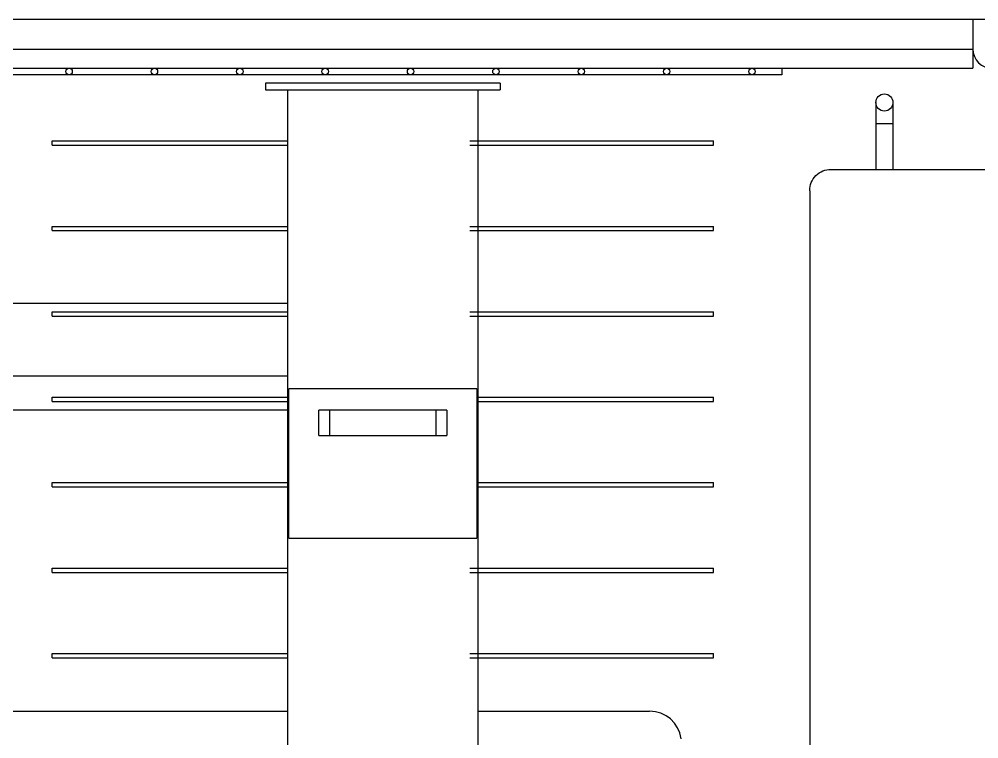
# Model space of a CAD drawing. Header units: millimetres. Extents: x 32496 to 166256, y 3504 to 23939.
# Drawn here: x 46122.3 to 46571.9, y 21746.9 to 22083.9 of the extents above; entities that cross this region are included whole.
import ezdxf

# ---------------------------------------------------------------- set-up
doc = ezdxf.new("R2010")
doc.units = ezdxf.units.MM
for name, color, linetype in [('FG-S80-40-2519_0', 7, 'Continuous'), ('FG-S80-40-922_5_0', 7, 'Continuous'), ('S04S0230_0', 7, 'Continuous'), ('YBM-26-03_3_MIR_0', 7, 'Continuous'), ('变压器模型_1__0', 7, 'Continuous')]:
    doc.layers.add(name, color=color, linetype=linetype)

msp = doc.modelspace()

# ---------------------------------------------------------------- linework, layer by layer
at = {"layer": 'FG-S80-40-2519_0', "color": 7, "linetype": 'Continuous'}
msp.add_line((46569.14, 22083.888), (46569.14, 22069.888), dxfattribs=at)
msp.add_arc((46578.14, 22069.888), 9, 180, 270, dxfattribs=at)
at = {"layer": 'FG-S80-40-922_5_0', "color": 7, "linetype": 'Continuous'}
for p in [(46569.14, 22083.888), (45646.64, 22060.888)]:
    msp.add_line(p, (46569.14, 22060.888), dxfattribs=at)
at = {"layer": 'FG-S80-40-922_5_0', "color": 9, "linetype": 'Continuous'}
msp.add_line((45646.64, 22069.888), (46569.14, 22069.888), dxfattribs=at)
at = {"layer": 'S04S0230_0', "color": 7, "linetype": 'Continuous'}
msp.add_line((40172.64, 22083.888), (52008.64, 22083.888), dxfattribs=at)
at = {"layer": 'YBM-26-03_3_MIR_0', "color": 7, "linetype": 'Continuous'}
for p, q in [((46479.64, 22060.888), (46479.64, 22057.888)), ((46479.64, 22057.888), (45730.64, 22057.888))]:
    msp.add_line(p, q, dxfattribs=at)
for centre in [(46145.64, 22059.388), (46185.64, 22059.388), (46225.64, 22059.388), (46265.64, 22059.388), (46305.64, 22059.388), (46345.64, 22059.388), (46385.64, 22059.388), (46425.64, 22059.388), (46465.64, 22059.388)]:
    msp.add_circle(centre, 1.5, dxfattribs=at)
at = {"layer": '变压器模型_1__0', "color": 6, "linetype": 'Continuous'}
for p, q in [((46237.64, 22053.888), (46237.64, 22050.888)), ((46347.64, 22053.888), (46237.64, 22053.888)), ((46237.64, 22050.888), (46347.64, 22050.888)), ((46248.14, 21631.332), (46248.14, 22050.888)), ((46337.14, 22050.888), (46337.14, 21678.778)), ((46347.64, 22053.888), (46347.64, 22050.888)), ((46523.64, 22044.888), (46523.64, 22013.582)), ((46531.64, 22044.888), (46531.64, 22013.582)), ((46137.64, 22024.888), (46137.64, 22026.888)), ((46137.64, 22026.888), (46248.14, 22026.888)), ((46137.64, 22024.888), (46248.14, 22024.888)), ((46333.39, 22026.888), (46447.64, 22026.888)), ((46333.39, 22024.888), (46447.64, 22024.888)), ((46447.64, 22024.888), (46447.64, 22026.888)), ((46502.64, 22013.582), (47002.64, 22013.582)), ((46492.64, 22003.597), (46492.64, 21693.888)), ((46137.64, 21984.888), (46137.64, 21986.888)), ((46137.64, 21986.888), (46248.14, 21986.888)), ((46333.39, 21986.888), (46447.64, 21986.888)), ((46447.64, 21984.888), (46447.64, 21986.888)), ((46137.64, 21984.888), (46248.14, 21984.888)), ((46333.39, 21984.888), (46447.64, 21984.888)), ((45977.14, 21950.888), (46248.14, 21950.888)), ((46137.64, 21944.888), (46137.64, 21946.888)), ((46137.64, 21946.888), (46248.14, 21946.888)), ((46333.39, 21946.888), (46447.64, 21946.888)), ((46447.64, 21944.888), (46447.64, 21946.888)), ((46137.64, 21944.888), (46248.14, 21944.888)), ((46333.39, 21944.888), (46447.64, 21944.888)), ((46248.646, 21840.888), (46248.646, 21910.888)), ((46336.634, 21910.888), (46248.646, 21910.888)), ((46336.634, 21910.888), (46336.634, 21840.888)), ((46137.64, 21904.888), (46137.64, 21906.888)), ((46137.64, 21906.888), (46248.14, 21906.888)), ((46337.14, 21906.888), (46447.64, 21906.888)), ((46447.64, 21904.888), (46447.64, 21906.888)), ((46137.64, 21904.888), (46248.14, 21904.888)), ((46337.14, 21904.888), (46447.64, 21904.888)), ((46248.14, 21900.888), (46025.64, 21900.888)), ((46262.64, 21888.888), (46262.64, 21900.888)), ((46322.64, 21900.888), (46262.64, 21900.888)), ((46322.64, 21900.888), (46322.64, 21888.888)), ((46262.64, 21888.888), (46322.64, 21888.888)), ((46137.64, 21864.888), (46137.64, 21866.888)), ((46137.64, 21866.888), (46248.14, 21866.888)), ((46337.14, 21866.888), (46447.64, 21866.888)), ((46447.64, 21864.888), (46447.64, 21866.888)), ((46137.64, 21864.888), (46248.14, 21864.888)), ((46337.14, 21864.888), (46447.64, 21864.888)), ((46248.646, 21840.888), (46336.634, 21840.888)), ((46137.64, 21824.888), (46137.64, 21826.888)), ((46137.64, 21826.888), (46248.14, 21826.888)), ((46137.64, 21824.888), (46248.14, 21824.888)), ((46333.39, 21826.888), (46447.64, 21826.888)), ((46333.39, 21824.888), (46447.64, 21824.888)), ((46447.64, 21824.888), (46447.64, 21826.888)), ((46137.64, 21784.888), (46137.64, 21786.888)), ((46137.64, 21786.888), (46248.14, 21786.888)), ((46137.64, 21784.888), (46248.14, 21784.888)), ((46333.39, 21786.888), (46447.64, 21786.888)), ((46333.39, 21784.888), (46447.64, 21784.888)), ((46447.64, 21784.888), (46447.64, 21786.888)), ((46027.64, 21759.888), (46248.14, 21759.888)), ((46337.14, 21759.888), (46417.64, 21759.888))]:
    msp.add_line(p, q, dxfattribs=at)
at = {"layer": '变压器模型_1__0', "color": 9, "linetype": 'Continuous'}
for p, q in [((46531.64, 22034.888), (46523.64, 22034.888)), ((46502.64, 22013.42), (46502.64, 22013.582)), ((46025.64, 21916.888), (46248.14, 21916.888)), ((46267.64, 21900.888), (46267.64, 21888.888)), ((46317.64, 21888.888), (46317.64, 21900.888))]:
    msp.add_line(p, q, dxfattribs=at)
msp.add_circle((46527.64, 22044.888), 4, dxfattribs=at)
at = {"layer": '变压器模型_1__0', "color": 6, "linetype": 'Continuous'}
msp.add_arc((46417.64, 21744.888), 15, 8.09176, 90, dxfattribs=at)
msp.add_open_spline([(46492.64, 22003.597), (46492.64, 22006.145), (46494.777, 22011.455), (46500.089, 22013.582), (46502.64, 22013.582)], degree=3, knots=[0, 0, 0, 0, 0.4997412, 1, 1, 1, 1], dxfattribs=at)

doc.saveas('drawing.dxf')
